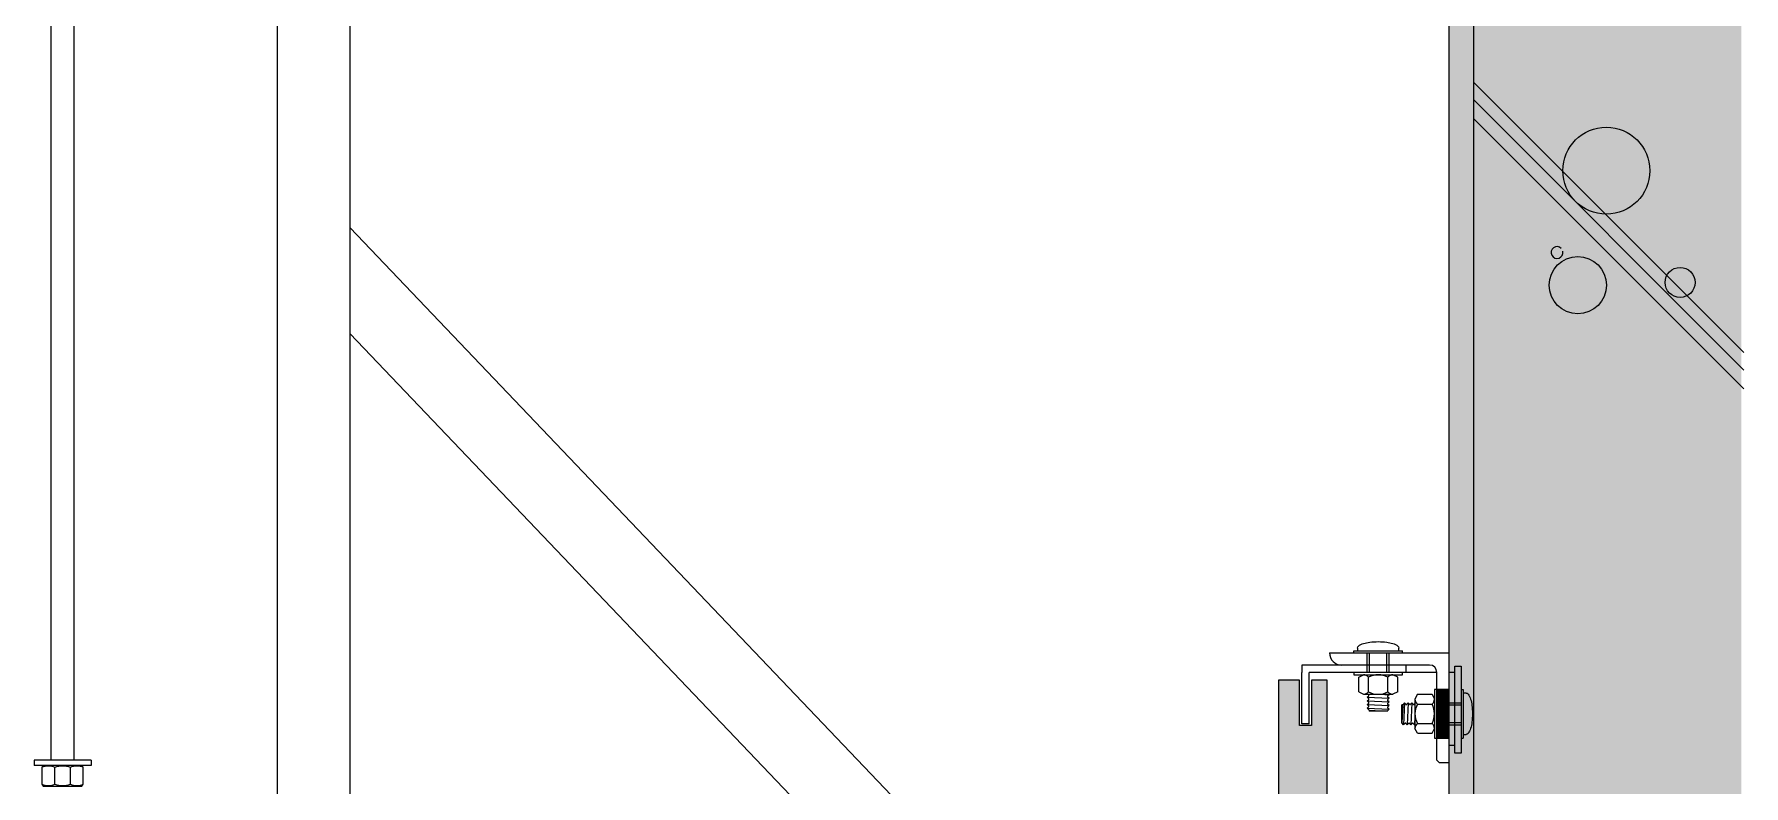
# Model space of a CAD drawing. Header units: millimetres. Extents: x -223175 to 287756, y -120611 to 352956.
# Drawn here: x 258548 to 259250, y 86432 to 86740 of the extents above; entities that cross this region are included whole.
import ezdxf

# ---------------------------------------------------------------- set-up
doc = ezdxf.new("R2010")
doc.units = ezdxf.units.MM
doc.header["$LTSCALE"] = 50
for name, color, linetype in [('+Detail-hat', 8, 'Continuous'), ('+Detail-line', 7, 'Continuous'), ('DETAIL', 7, 'Continuous'), ('EL-8', 8, 'Continuous'), ('HAT', 8, 'Continuous'), ('I-HAT', 8, 'Continuous'), ('plus-타일hat', 251, 'Continuous'), ('wal', 3, 'Continuous'), ('인테리어분리선', 2, 'Continuous')]:
    doc.layers.add(name, color=color, linetype=linetype)

msp = doc.modelspace()

# ---------------------------------------------------------------- hatches: boundary and pattern name
at = {"layer": '+Detail-hat'}
h = msp.add_hatch(dxfattribs=at)
h.set_pattern_fill('AR-SAND', color=256, scale=2, angle=180, style=0)
h.set_pattern_definition([(37.5, (-182264.4788, -82172.2443), (-0.125986716, 3.853647538), [0, -3.04, 0, -3.4, 0, -3.25]), (7.5, (-182264.479, -82172.2443), (3.53955341, 5.64429213), [0, -1.64, 0, -2.74, 0, -1.05]), (327.5, (-182266.9388, -82172.2443), (6.228283724, 0.011318107), [0, -1, 0, -3.6, 0, -4.7]), (317.5, (-182266.939, -82172.2443), (6.01225321, 1.75535113), [0, -0.5, 0, -2.36, 0, -2.7])])
h.paths.add_polyline_path([(259128.6006, 86806.3049), (259138.6006, 86806.3049), (259138.6006, 86421.6889), (259138.6006, 85924.9845), (259128.6006, 85924.9845), (259128.6006, 86421.6889)])
at = {"layer": '+Detail-line'}
msp.add_hatch(color=254, dxfattribs=at).paths.add_polyline_path([(259248.6008, 86806.2736), (259248.6008, 85925.0103), (259138.6008, 85924.9587), (259138.6008, 86806.3361)])
at = {"layer": 'I-HAT'}
h = msp.add_hatch(dxfattribs=at)
h.set_pattern_fill('ANSI33', color=256, angle=90, style=0)
h.set_pattern_definition([(135, (172.472, -1969.4665), (-4.49012806, -4.49012806), []), (135, (172.472, -1964.9764), (-4.49012806, -4.49012806), [3.175, -1.5875])])
edge = h.paths.add_edge_path()
edge.add_line((259078.6006, 85924.9845), (259078.6006, 86475.2099))
edge.add_line((259078.6006, 86475.2099), (259072.1006, 86475.2099))
edge.add_line((259072.1006, 86475.2099), (259072.1006, 86456.5924))
edge.add_line((259072.1006, 86456.5924), (259067.2006, 86456.5924))
edge.add_line((259067.2006, 86456.5924), (259067.2006, 86475.2099))
edge.add_line((259067.2006, 86475.2099), (259058.6006, 86475.2099))
edge.add_line((259058.6006, 86475.2099), (259058.6006, 85924.9845))
edge.add_line((259058.6006, 85924.9845), (259077.7555, 85924.9845))

# ---------------------------------------------------------------- linework, layer by layer
at = {"layer": 'DETAIL', "color": 8, "linetype": 'Continuous'}
for p, q in [((258554.6602, 86442.3962), (258554.6602, 86806.3049)), ((258564.1146, 86442.3962), (258564.1146, 86806.3049)), ((258571.0085, 86442.3962), (258547.6752, 86442.3962)), ((258547.6752, 86442.3962), (258547.6752, 86440.275)), ((258571.0085, 86440.275), (258547.6752, 86440.275)), ((258556.1601, 86432.5326), (258556.1601, 86439.5326)), ((258562.5237, 86432.5326), (258562.5237, 86439.5326)), ((258571.0085, 86442.3962), (258571.0085, 86440.275))]:
    msp.add_line(p, q, dxfattribs=at)
at = {"layer": 'DETAIL', "color": 5}
for points in [[(258647.4006, 86806.3049), (258647.4006, 86307.9924), (258677.4006, 86307.9924), (258677.4006, 86806.3049)], [(258677.4006, 86660.9413), (258902.3784, 86424.994), (258880.6665, 86404.2915), (258677.4006, 86617.4682)]]:
    msp.add_lwpolyline(points, dxfattribs=at)
at = {"layer": 'DETAIL', "color": 8, "linetype": 'Continuous'}
msp.add_lwpolyline([(258550.857, 86439.5326), (258550.857, 86432.5326), (258551.3873, 86431.7902), (258567.2964, 86431.7902), (258567.8267, 86432.5326), (258567.8267, 86439.5326), (258567.2964, 86440.275), (258551.3873, 86440.275)], close=True, dxfattribs=at)
for points in [[(258550.857, 86439.5326, -0.21844399), (258556.1601, 86439.5326, -0.18203666), (258562.5237, 86439.5326, -0.21844399), (258567.8267, 86439.5326)], [(258550.857, 86432.5326, 0.21844399), (258556.1601, 86432.5326, 0.18203666), (258562.5237, 86432.5326, 0.21844399), (258567.8267, 86432.5326)]]:
    msp.add_lwpolyline(points, format="xyb", dxfattribs=at)
at = {"layer": 'EL-8'}
for p, q in [((259079.5038, 86486.4459, 0), (259128.6006, 86486.4459, 0)), ((259089.5038, 86487.2584, 0), (259109.5038, 86487.2584, 0)), ((259089.5038, 86486.4459, 0), (259089.5038, 86487.2584, 0)), ((259091.0038, 86488.4459, 0), (259091.0038, 86487.2584, 0)), ((259091.0038, 86486.4459, 0), (259108.0038, 86486.4459, 0)), ((259091.0038, 86486.4459, 0), (259108.0038, 86486.4459, 0)), ((259095.0038, 86478.4459, 0), (259095.0038, 86486.4459, 0)), ((259095.9038, 86478.4459, 0), (259095.9038, 86486.4459, 0)), ((259103.1038, 86478.4459, 0), (259103.1038, 86486.4459, 0)), ((259104.0038, 86478.4459, 0), (259104.0038, 86486.4459, 0)), ((259108.0038, 86487.2584, 0), (259108.0038, 86488.4459, 0)), ((259109.5038, 86486.4459, 0), (259109.5038, 86487.2584, 0)), ((259128.6006, 86441.5833, 0), (259128.6006, 86486.4459, 0)), ((259068.1006, 86481.4459), (259068.1006, 86478.4459)), ((259120.6006, 86481.4459, 0), (259068.1006, 86481.4459)), ((259095.0038, 86478.4459, 0), (259095.0038, 86483.4459, 0)), ((259095.9038, 86478.4459, 0), (259095.9038, 86483.4459, 0)), ((259103.1038, 86478.4459, 0), (259103.1038, 86483.4459, 0)), ((259104.0038, 86478.4459, 0), (259104.0038, 86483.4459, 0)), ((259110.9948, 86478.4459, 0), (259110.9948, 86481.4459, 0)), ((259068.1006, 86457.3583), (259068.1006, 86478.4459)), ((259123.6006, 86478.4459, 0), (259071.1006, 86478.4459)), ((259071.1006, 86457.3583), (259071.1006, 86478.4459)), ((259089.5038, 86478.4459, 0), (259089.5038, 86477.4459, 0)), ((259089.5038, 86477.4459, 0), (259109.5038, 86477.4459, 0)), ((259091.5038, 86476.4459, 0), (259093.5038, 86477.4459, 0)), ((259091.5038, 86470.4459, 0), (259091.5038, 86476.4459, 0)), ((259095.5038, 86470.4459, 0), (259095.5038, 86476.4459, 0)), ((259103.5038, 86470.4459, 0), (259103.5038, 86476.4459, 0)), ((259107.5038, 86476.4459, 0), (259105.5038, 86477.4459, 0)), ((259107.5038, 86470.4459, 0), (259107.5038, 86476.4459, 0)), ((259109.5038, 86477.4459, 0), (259109.5038, 86478.4459, 0)), ((259123.6006, 86442.4459, 0), (259123.6006, 86478.446, 0)), ((259128.6006, 86442.5833, 0), (259128.6006, 86478.5833, 0)), ((259130.9006, 86478.446, 0), (259128.6006, 86478.446, 0)), ((259091.5038, 86470.4459, 0), (259093.5038, 86469.4459, 0)), ((259093.5038, 86469.4459, 0), (259105.5038, 86469.4459, 0)), ((259095.0038, 86468.1959, 0), (259095.5703, 86468.7271, 0)), ((259095.0038, 86468.1959, 0), (259104.0038, 86467.7848, 0)), ((259095.0038, 86468.1959, 0), (259095.5703, 86467.6648, 0)), ((259095.0038, 86466.6959, 0), (259095.5703, 86467.2271, 0)), ((259095.0038, 86466.6959, 0), (259104.0038, 86466.2848, 0)), ((259095.0038, 86466.6959, 0), (259095.5703, 86466.1648, 0)), ((259095.0038, 86465.1959, 0), (259095.5703, 86465.7271, 0)), ((259095.0038, 86465.1959, 0), (259104.0038, 86464.7848, 0)), ((259095.0038, 86465.1959, 0), (259095.5703, 86464.6648, 0)), ((259095.2704, 86469.4459, 0), (259095.5703, 86469.1648, 0)), ((259100.4768, 86469.4459, 0), (259104.0038, 86469.2848, 0)), ((259104.0038, 86469.2848, 0), (259103.4372, 86468.7537, 0)), ((259104.0038, 86467.7848, 0), (259103.4372, 86468.316, 0)), ((259104.0038, 86467.7848, 0), (259103.4372, 86467.2537, 0)), ((259104.0038, 86466.2848, 0), (259103.4372, 86466.816, 0)), ((259104.0038, 86466.2848, 0), (259103.4372, 86465.7537, 0)), ((259104.0038, 86464.7848, 0), (259103.4372, 86465.316, 0)), ((259104.0038, 86464.7848, 0), (259103.4372, 86464.2537, 0)), ((259104.0038, 86469.2848, 0), (259103.8319, 86469.4459, 0)), ((259107.5038, 86470.4459, 0), (259105.5038, 86469.4459, 0)), ((259109.6006, 86465.1459, 0), (259109.1895, 86457.7459, 0)), ((259109.1895, 86457.7459, 0), (259109.1895, 86465.1459, 0)), ((259109.6006, 86465.1459, 0), (259109.1895, 86465.1459, 0)), ((259110.3506, 86465.9459, 0), (259109.6006, 86465.1459, 0)), ((259110.3506, 86465.9459, 0), (259109.9395, 86456.9459, 0)), ((259110.3506, 86465.9459, 0), (259110.8817, 86465.3794, 0)), ((259111.8506, 86465.9459, 0), (259111.3194, 86465.3794, 0)), ((259111.8506, 86465.9459, 0), (259111.4395, 86456.9459, 0)), ((259111.8506, 86465.9459, 0), (259112.3817, 86465.3794, 0)), ((259113.3506, 86465.9459, 0), (259112.8194, 86465.3794, 0)), ((259113.3506, 86465.9459, 0), (259112.9395, 86456.9459, 0)), ((259113.3506, 86465.9459, 0), (259113.8817, 86465.3794, 0)), ((259114.6006, 86465.6793, 0), (259114.3194, 86465.3794, 0)), ((259115.6006, 86469.4459, 0), (259114.6006, 86467.4459, 0)), ((259114.6006, 86467.4459, 0), (259114.6006, 86455.4459, 0)), ((259115.6006, 86469.4459, 0), (259121.6006, 86469.4459, 0)), ((259115.6006, 86465.4459, 0), (259121.6006, 86465.4459, 0)), ((259121.6006, 86469.4459, 0), (259122.6006, 86467.4459, 0)), ((259122.6006, 86471.4459, 0), (259122.6006, 86451.4459, 0)), ((259128.6006, 86471.4459, 0), (259122.6006, 86471.4459, 0)), ((259123.6006, 86465.9459, 0), (259128.6006, 86465.9459, 0)), ((259123.6006, 86465.9459, 0), (259133.6006, 86465.9459, 0)), ((259123.6006, 86465.0459, 0), (259128.6006, 86465.0459, 0)), ((259123.6006, 86465.0459, 0), (259133.6006, 86465.0459, 0)), ((259124.1006, 86451.4459, 0), (259124.1006, 86471.4459, 0)), ((259124.6006, 86451.4459, 0), (259124.6006, 86471.4459, 0)), ((259125.1006, 86451.4459, 0), (259125.1006, 86471.4459, 0)), ((259125.6006, 86451.4459, 0), (259125.6006, 86471.4459, 0)), ((259126.1006, 86451.4459, 0), (259126.1006, 86471.4459, 0)), ((259126.6006, 86451.4459, 0), (259126.6006, 86471.4459, 0)), ((259127.1006, 86451.4459, 0), (259127.1006, 86471.4459, 0)), ((259127.6006, 86451.4459, 0), (259127.6006, 86471.4459, 0)), ((259128.1006, 86451.4459, 0), (259128.1006, 86471.4459, 0)), ((259133.6006, 86471.4459, 0), (259134.413, 86471.4459, 0)), ((259133.6006, 86469.9459, 0), (259133.6006, 86452.9459, 0)), ((259134.413, 86471.4459, 0), (259134.413, 86451.4459, 0)), ((259135.6006, 86469.9459, 0), (259134.413, 86469.9459, 0)), ((259095.0006, 86463.6961, 0), (259095.8006, 86462.9461, 0)), ((259095.0038, 86463.6959, 0), (259095.5703, 86464.2271, 0)), ((259095.0038, 86463.6959, 0), (259104.0038, 86463.2848, 0)), ((259095.8006, 86462.9461, 0), (259103.2006, 86462.535, 0)), ((259095.8006, 86462.9461, 0), (259095.8006, 86462.535, 0)), ((259103.2006, 86462.535, 0), (259095.8006, 86462.535, 0)), ((259104.0006, 86463.285, 0), (259103.2006, 86462.535, 0)), ((259104.0038, 86463.2848, 0), (259103.4372, 86463.816, 0)), ((259114.6006, 86460.473, 0), (259114.4395, 86456.9459, 0)), ((259123.6006, 86457.8459, 0), (259128.6006, 86457.8459, 0)), ((259123.6006, 86457.8459, 0), (259133.6006, 86457.8459, 0)), ((259071.1006, 86457.3583), (259068.1006, 86457.3583)), ((259109.9395, 86456.9459, 0), (259109.1895, 86457.7459, 0)), ((259109.9395, 86456.9459, 0), (259110.4706, 86457.5125, 0)), ((259111.4395, 86456.9459, 0), (259110.9083, 86457.5125, 0)), ((259111.4395, 86456.9459, 0), (259111.9706, 86457.5125, 0)), ((259112.9395, 86456.9459, 0), (259112.4083, 86457.5125, 0)), ((259112.9395, 86456.9459, 0), (259113.4706, 86457.5125, 0)), ((259114.4395, 86456.9459, 0), (259113.9083, 86457.5125, 0)), ((259114.4395, 86456.9459, 0), (259114.6006, 86457.1178, 0)), ((259115.6006, 86453.4459, 0), (259114.6006, 86455.4459, 0)), ((259115.6006, 86457.4459, 0), (259121.6006, 86457.4459, 0)), ((259115.6006, 86453.4459, 0), (259121.6006, 86453.4459, 0)), ((259121.6006, 86453.4459, 0), (259122.6006, 86455.4459, 0)), ((259122.6006, 86451.4459, 0), (259123.6006, 86451.4459, 0)), ((259123.6006, 86456.9459, 0), (259128.6006, 86456.9459, 0)), ((259123.6006, 86456.9459, 0), (259133.6006, 86456.9459, 0)), ((259123.6006, 86451.4459, 0), (259128.6006, 86451.4459, 0)), ((259133.6006, 86451.4459, 0), (259134.413, 86451.4459, 0)), ((259134.413, 86452.9459, 0), (259135.6006, 86452.9459, 0)), ((259130.9006, 86448.446, 0), (259128.6006, 86448.446, 0)), ((259123.6006, 86442.4459, 0), (259124.6006, 86441.4459, 0)), ((259124.6006, 86441.4459, 0), (259128.6006, 86441.4459, 0))]:
    msp.add_line(p, q, dxfattribs=at)
at = {"layer": 'EL-8', "elevation": 0}
msp.add_lwpolyline([(259089.5038, 86486.4459), (259094.7472, 86486.4459)], dxfattribs=at)
for points in [[(259091.0038, 86488.4459, -0.23778892), (259091.4, 86489.232, -0.08510669), (259093.4934, 86490.2879, -0.04280345), (259096.016, 86490.8304, -0.03157686), (259099.5038, 86491.0509, -0.03157686), (259102.9916, 86490.8304, -0.04280345), (259105.5142, 86490.2879, -0.08510669), (259107.6076, 86489.232, -0.23778892), (259108.0038, 86488.4459, -0.23778892)], [(259135.6006, 86469.9459, -0.23778892), (259136.3866, 86469.5497, -0.08510669), (259137.4425, 86467.4564, -0.04280345), (259137.985, 86464.9337, -0.03157686), (259138.2055, 86461.4459, -0.03157686), (259137.985, 86457.9582, -0.04280345), (259137.4425, 86455.4355, -0.08510669), (259136.3866, 86453.3422, -0.23778892), (259135.6006, 86452.9459, -0.23778892)]]:
    msp.add_lwpolyline(points, format="xyb", dxfattribs=at)
msp.add_lwpolyline([(259133.6006, 86445.32), (259130.9006, 86445.32), (259130.9006, 86480.987), (259133.6006, 86480.987)], close=True, dxfattribs=at)
at = {"layer": 'EL-8'}
for centre, radius, start, end in [((259084.5038, 86486.4459, 0), 5, 180, 270), ((259120.6006, 86478.4459, 0), 3, 0, 90), ((259093.4358, 86474.8101, 0), 2.6368, 38.3464699, 88.5234277), ((259099.5038, 86468.9459, 0), 8.5, 61.9275131, 118.0724869), ((259105.5717, 86474.8101, 0), 2.6368, 91.4765723, 141.6535301), ((259093.4358, 86472.0818, 0), 2.6368, 271.4765723, 321.6535301), ((259099.5038, 86477.9459, 0), 8.5, 241.9275131, 298.0724869), ((259095.3651, 86468.9459, 0), 0.3, 313.1523897, 46.8476103), ((259095.3651, 86467.4459, 0), 0.3, 313.1523897, 46.8476103), ((259095.3651, 86465.9459, 0), 0.3, 313.1523897, 46.8476103), ((259103.6424, 86468.5348, 0), 0.3, 133.1523898, 226.8476102), ((259103.6424, 86467.0348, 0), 0.3, 133.1523898, 226.8476102), ((259103.6424, 86465.5348, 0), 0.3, 133.1523898, 226.8476102), ((259105.5717, 86472.0818, 0), 2.6368, 218.3464699, 268.5234277), ((259111.1006, 86465.5846, 0), 0.3, 223.1523897, 316.8476103), ((259112.6006, 86465.5846, 0), 0.3, 223.1523897, 316.8476103), ((259114.1006, 86465.5846, 0), 0.3, 223.1523897, 316.8476103), ((259117.2365, 86467.5139, 0), 2.6368, 181.4765723, 231.6535301), ((259123.1006, 86461.4459, 0), 8.5, 151.9275131, 208.0724869), ((259119.9647, 86467.5139, 0), 2.6368, 308.3464699, 358.5234277), ((259114.1006, 86461.4459, 0), 8.5, 331.9275131, 28.0724869), ((259095.3651, 86464.4459, 0), 0.3, 313.1523897, 46.8476103), ((259103.6424, 86464.0348, 0), 0.3, 133.1523898, 226.8476102), ((259110.6895, 86457.3073, 0), 0.3, 43.1523897, 136.8476103), ((259112.1895, 86457.3073, 0), 0.3, 43.1523897, 136.8476103), ((259113.6895, 86457.3073, 0), 0.3, 43.1523897, 136.8476103), ((259117.2365, 86455.378, 0), 2.6368, 128.3464699, 178.5234277), ((259119.9647, 86455.378, 0), 2.6368, 1.4765723, 51.6535301)]:
    msp.add_arc(centre, radius, start, end, dxfattribs=at)
at = {"layer": 'HAT', "color": 8, "ltscale": 0.2}
for p, q in [((259249.6136, 86609.7458), (259138.6008, 86720.7587)), ((259249.6136, 86602.5655), (259138.6008, 86713.5783)), ((259249.6136, 86594.822), (259138.6008, 86705.8349))]:
    msp.add_line(p, q, dxfattribs=at)
at = {"layer": 'HAT', "color": 8, "linetype": 'Continuous'}
for centre, radius in [((259193.1668, 86684.3933), 17.8587), ((259181.4494, 86637.3916), 11.7749), ((259223.4577, 86638.5215), 6.1679)]:
    msp.add_circle(centre, radius, dxfattribs=at)
at = {"layer": 'HAT', "color": 8}
msp.add_arc((259172.9113, 86650.8136), 2.4192, 44.9808868, 11.6008756, dxfattribs=at)
at = {"layer": 'plus-타일hat', "color": 8}
msp.add_line((259128.6006, 85924.9845), (259128.6006, 86806.3049), dxfattribs=at)
at = {"layer": 'wal'}
msp.add_lwpolyline([(259078.6006, 85924.9845), (259078.6006, 86475.2099), (259072.1006, 86475.2099), (259072.1006, 86456.5924), (259067.2006, 86456.5924), (259067.2006, 86475.2099), (259058.6006, 86475.2099), (259058.6006, 85924.9845)], dxfattribs=at)
at = {"layer": '인테리어분리선', "ltscale": 500}
msp.add_lwpolyline([(259138.6008, 86806.3049), (259138.6008, 85924.9845)], dxfattribs=at)

doc.saveas('drawing.dxf')
